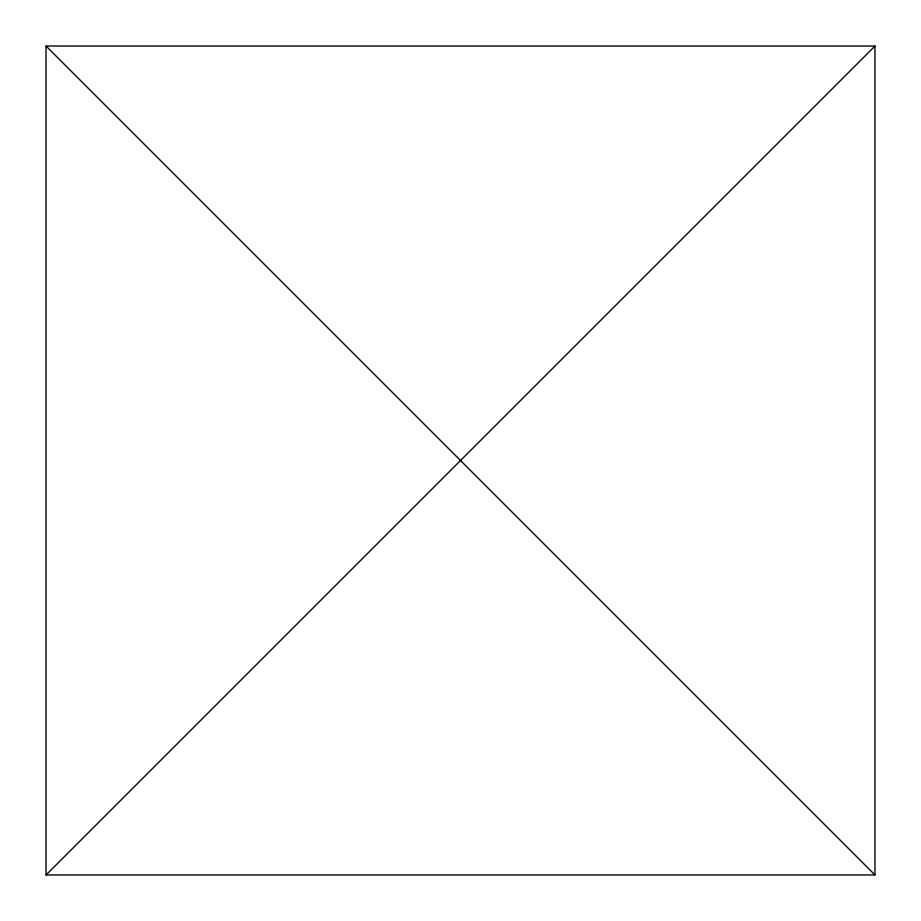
<?xml version="1.0" encoding="UTF-8"?>
<svg xmlns="http://www.w3.org/2000/svg" width="921" height="921" viewBox="0 0 921 921"><rect width="100%" height="100%" fill="white"/><g stroke="black" fill="none" stroke-linecap="round" stroke-linejoin="round"><path stroke-width="1.38" d="M46.05 874.95L874.95 46.05L46.05 46.05L46.05 874.95L874.95 874.95L874.95 46.05M46.05 46.05L874.95 874.95"/></g></svg>
